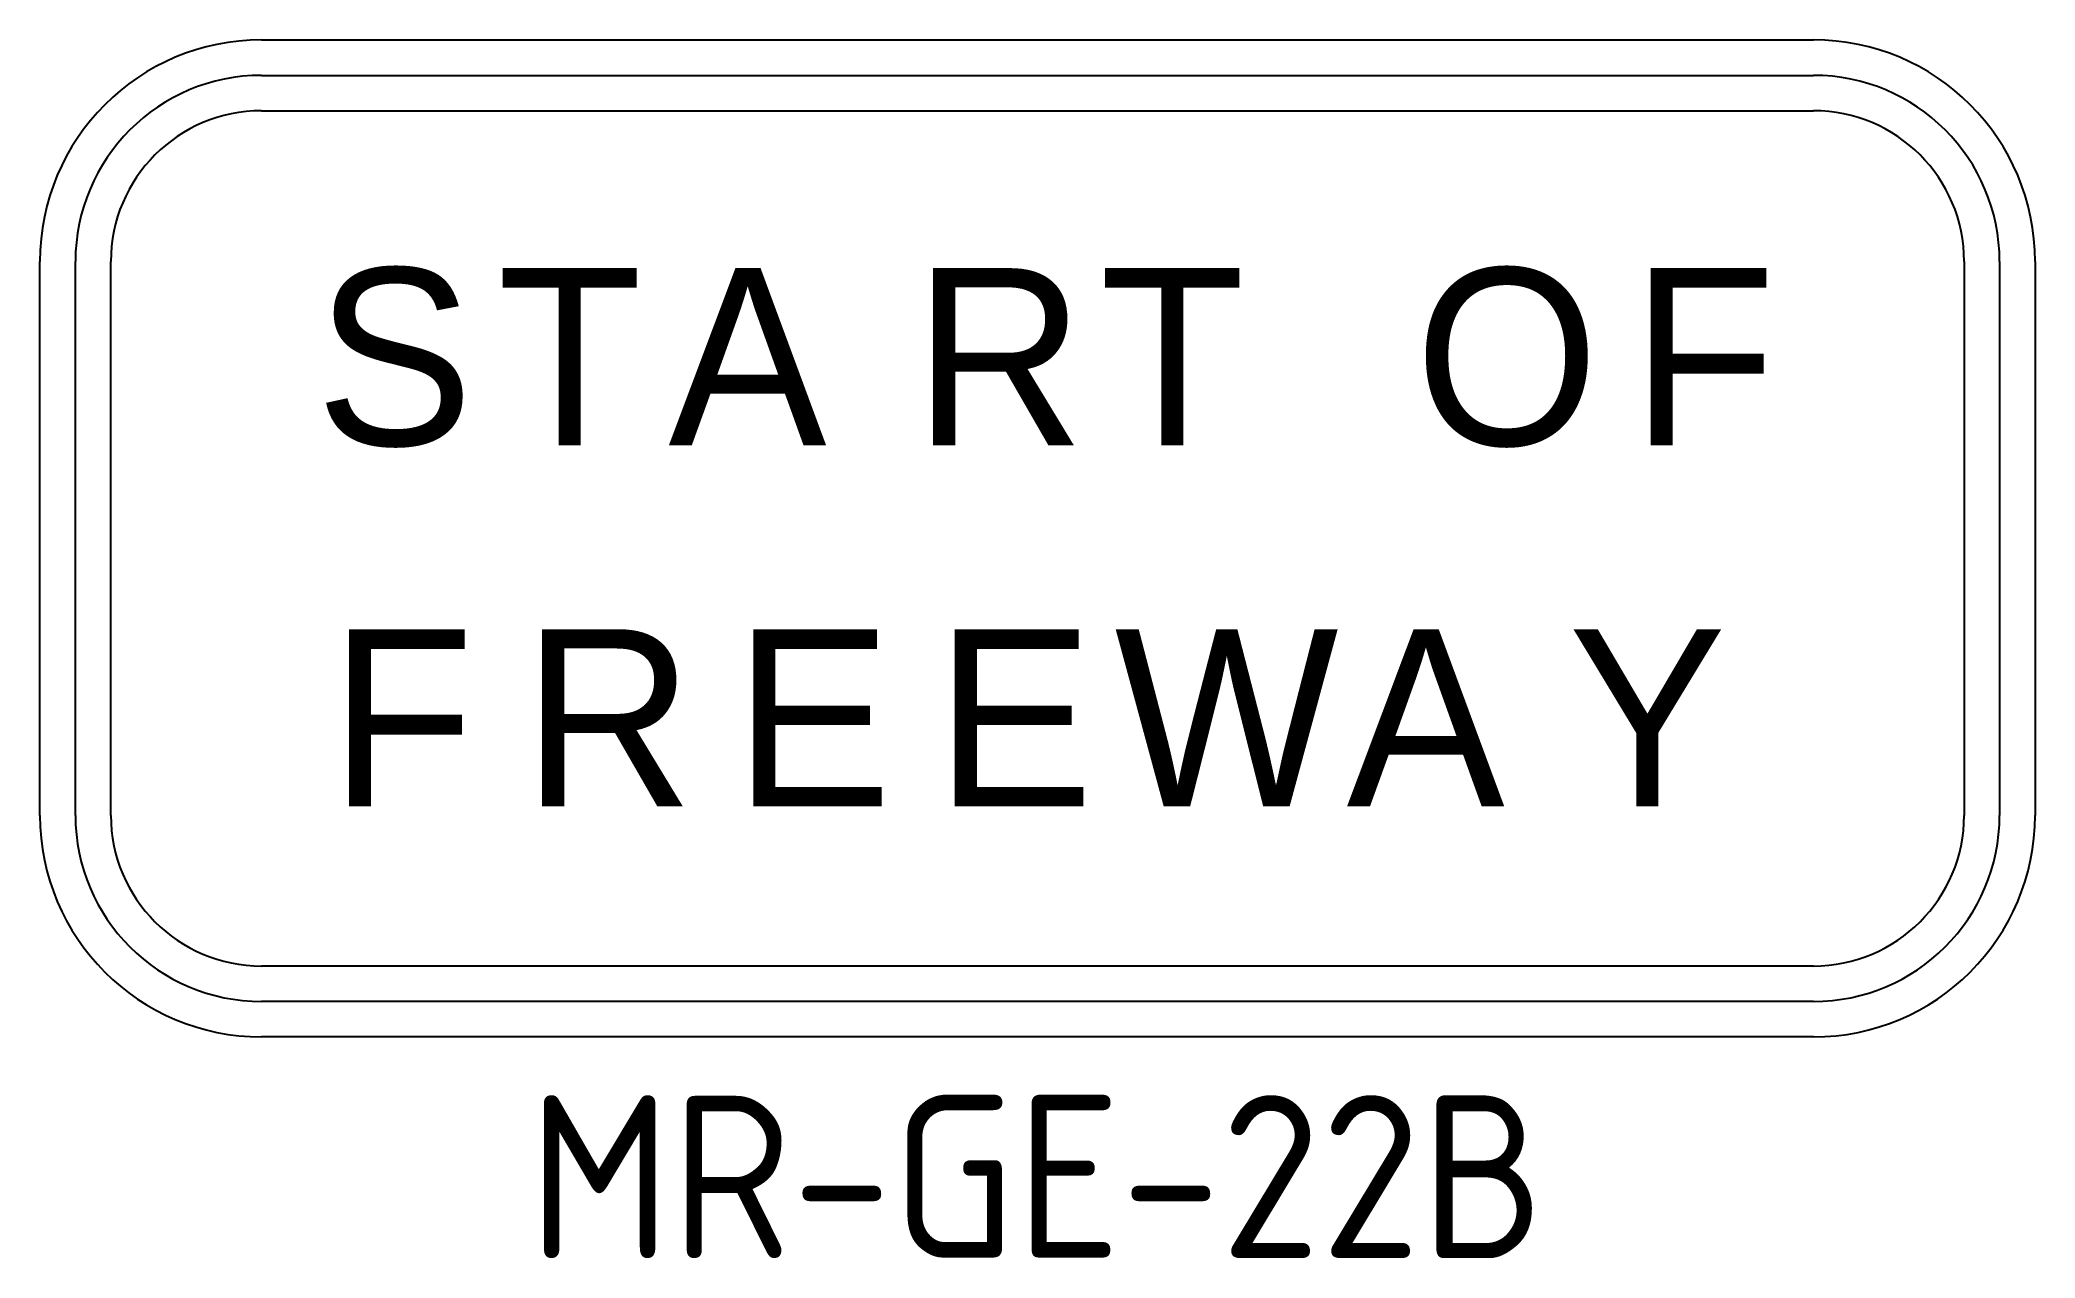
# Model space of a CAD drawing. Extents: x 0.2 to 30.8, y 0 to 18.7.
import ezdxf
from ezdxf.enums import TextEntityAlignment as Align

# ---------------------------------------------------------------- set-up
doc = ezdxf.new("R2010")
doc.units = 0
doc.layers.add('L25', color=1, linetype='CONTINUOUS')
doc.layers.add('T25', color=1, linetype='CONTINUOUS')
doc.styles.add('ESERIES', font='Eseries.shx')
doc.styles.add('ISO', font='iso.shx')

msp = doc.modelspace()

# ---------------------------------------------------------------- linework, layer by layer
at = {"layer": 'L25'}
for p, q in [((3.605, 18.697), (27.405, 18.697)), ((3.605, 18.153), (27.405, 18.153)), ((3.605, 17.609), (27.405, 17.609)), ((0.205, 6.797), (0.205, 15.297)), ((0.749, 6.797), (0.749, 15.297)), ((1.293, 6.797), (1.293, 15.297)), ((29.717, 15.297), (29.717, 6.797)), ((30.261, 15.297), (30.261, 6.797)), ((30.805, 15.297), (30.805, 6.797)), ((27.405, 4.485), (3.605, 4.485)), ((27.405, 3.941), (3.605, 3.941)), ((27.405, 3.397), (3.605, 3.397))]:
    msp.add_line(p, q, dxfattribs=at)
for centre, radius, start, end in [((3.605, 15.297), 3.4, 90, 180), ((27.405, 15.297), 3.4, 0, 90), ((3.605, 15.297), 2.856, 90, 180), ((27.405, 15.297), 2.856, 0, 90), ((3.605, 15.297), 2.312, 90, 180), ((27.405, 15.297), 2.312, 0, 90), ((3.605, 6.797), 3.4, 180, 270), ((3.605, 6.797), 2.856, 180, 270), ((3.605, 6.797), 2.312, 180, 270), ((27.405, 6.797), 3.4, 270, 0), ((27.405, 6.797), 2.856, 270, 0), ((27.405, 6.797), 2.312, 270, 0)]:
    msp.add_arc(centre, radius, start, end, dxfattribs=at)

# ---------------------------------------------------------------- texts
at = {"layer": 'L25', "style": 'ESERIES'}
for s, p in [('S', (4.429, 12.475)), ('T', (7.221, 12.475)), ('A', (9.844, 12.475)), ('R', (13.605, 12.475)), ('T', (16.461, 12.475)), ('O', (21.289, 12.475)), ('F', (24.609, 12.475)), ('F', (4.645, 6.933)), ('R', (7.608, 6.933)), ('E', (10.847, 6.933)), ('E', (13.937, 6.933)), ('W', (16.688, 6.933)), ('A', (20.245, 6.933)), ('Y', (23.645, 6.933))]:
    msp.add_text(s, height=2.72, dxfattribs=at).set_placement(p)
at = {"layer": 'T25', "style": 'ISO'}
msp.add_text('MR-GE-22B', height=2.5, dxfattribs=at).set_placement((15.495, 0.003), align=Align.CENTER)

doc.saveas('drawing.dxf')
